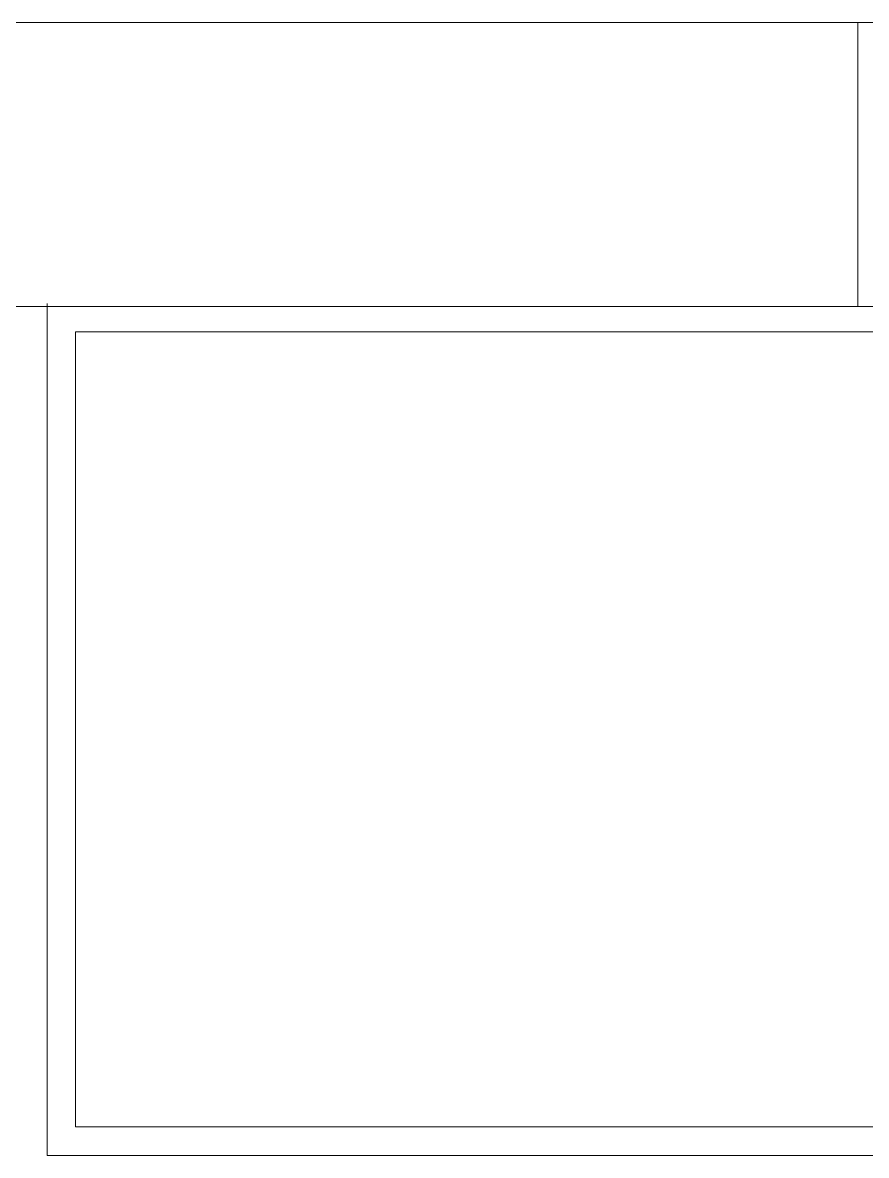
# Model space of a CAD drawing. Header units: metres. Extents: x 512 to 829, y -209 to 245.
# Drawn here: x 734.134 to 734.728, y -73.824 to -73.027 of the extents above; entities that cross this region are included whole.
import ezdxf

# ---------------------------------------------------------------- set-up
doc = ezdxf.new("R2010")
doc.units = ezdxf.units.M
doc.header["$LTSCALE"] = 0.508
doc.set_wipeout_variables(frame=1)
doc.header["$PDSIZE"] = -2
for name, color, linetype, lineweight in [('Dimension', 7, 'Continuous', 5), ('None', 7, 'Continuous', 5), ('NãoImprimir', 7, 'Continuous', 5), ('Telhado-Princ', 7, 'Continuous', 5)]:
    doc.layers.add(name, color=color, linetype=linetype, lineweight=lineweight)

# ---------------------------------------------------------------- blocks, each defined once
blk = doc.blocks.new('Grupo-1864')
at = {"color": 7, "linetype": 'Continuous', "lineweight": 5}
for points in [[(-0.35, 0.1), (-0.33095, 0.1), (-0.33095, -0.1), (-0.35, -0.1)], [(0.33095, 0.1), (0.35, 0.1), (0.35, -0.1), (0.33095, -0.1)]]:
    blk.add_wipeout(points, dxfattribs=at).dxf.layer = 'None'
at = {"layer": 'None', "color": 7, "linetype": 'Continuous', "lineweight": 5}
for points in [[(-0.35, 0.1), (-0.33095, 0.1), (-0.33095, -0.1), (-0.35, -0.1)], [(0.33095, 0.1), (0.35, 0.1), (0.35, -0.1), (0.33095, -0.1)]]:
    blk.add_lwpolyline(points, close=True, dxfattribs=at)
blk = doc.blocks.new('Grupo-1865')
at = {"layer": 'None', "color": 7}
blk.add_blockref('Grupo-1864', (0, 0), dxfattribs=at)
at = {"layer": 'None', "color": 7, "linetype": 'Continuous', "lineweight": 5}
for p, q in [((-0.35, 0.1), (-0.33095, 0.1)), ((-0.33095, 0.1), (-0.33095, -0.1)), ((0.35, 0.1), (0.33095, 0.1)), ((0.33095, 0.1), (0.33095, -0.1)), ((-0.35, -0.1), (-0.33095, -0.1)), ((0.35, -0.1), (0.33095, -0.1))]:
    blk.add_line(p, q, dxfattribs=at)
blk = doc.blocks.new('Grupo-1866')
at = {"layer": 'None', "color": 7, "linetype": 'Continuous', "lineweight": 20}
for p, q in [((0.35, 0.1), (-0.35, 0.1)), ((0.35, -0.1), (-0.35, -0.1))]:
    blk.add_line(p, q, dxfattribs=at)
blk = doc.blocks.new('Window (2D)-169')
at = {"color": 7, "linetype": 'Continuous', "lineweight": 5}
blk.add_wipeout([(-0.35, 0.1), (0.35, 0.1), (0.35, -0.1), (-0.35, -0.1)], dxfattribs=at).dxf.layer = 'None'
at = {"layer": 'None', "color": 7}
blk.add_blockref('Grupo-1865', (0, 0), dxfattribs=at)
at = {"layer": 'None', "color": 7, "linetype": 'Continuous', "lineweight": 5}
for p, q in [((-0.35, 0.1), (0.35, 0.1)), ((-0.35, -0.1), (0.35, -0.1))]:
    blk.add_line(p, q, dxfattribs=at)
at = {"layer": 'NãoImprimir', "linetype": 'Continuous'}
for p in [(-0.35, 0), (0.35, 0)]:
    blk.add_point(p, dxfattribs=at)
at = {"layer": 'Telhado-Princ'}
blk.add_blockref('Grupo-1866', (0, 0), dxfattribs=at)

msp = doc.modelspace()

# ---------------------------------------------------------------- linework, layer by layer
at = {"layer": 'Dimension', "color": 7, "linetype": 'Continuous', "lineweight": 5}
for p, q in [((736.62658, -73.24433), (734.17158, -73.24433)), ((734.17158, -73.24433), (734.17158, -73.80433)), ((734.17158, -73.80433), (736.62658, -73.80433)), ((734.15158, -73.82433), (736.64658, -73.82433))]:
    msp.add_line(p, q, dxfattribs=at)

# ---------------------------------------------------------------- block references
at = {"layer": 'None', "color": 7, "xscale": -1, "rotation": 180}
msp.add_blockref('Window (2D)-169', (734.3913, -73.1266), dxfattribs=at)

# ---------------------------------------------------------------- next in the draw order: linework, layer by layer
at = {"layer": 'Dimension', "color": 7, "linetype": 'Continuous', "lineweight": 5}
msp.add_line((734.15158, -73.22433), (734.15158, -73.82433), dxfattribs=at)

doc.saveas('drawing.dxf')
